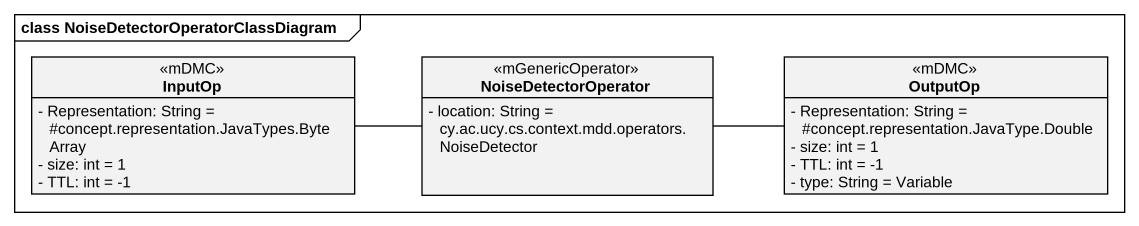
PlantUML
@startuml
mainframe class NoiseDetectorOperatorClassDiagram
hide circle
hide empty members
skinparam classAttributeIconSize 0
class InputOp <<mDMC>> {
  - Representation: String = #concept.representation.JavaTypes.ByteArray
  - size: int = 1
  - TTL: int = -1
}
class NoiseDetectorOperator <<mGenericOperator>> {
  - location: String = cy.ac.ucy.cs.context.mdd.operators.NoiseDetector
}
class OutputOp <<mDMC>> {
  - Representation: String = #concept.representation.JavaType.Double
  - size: int = 1
  - TTL: int = -1
  - type: String = Variable
}
InputOp -right- NoiseDetectorOperator
NoiseDetectorOperator -right- OutputOp
@enduml
